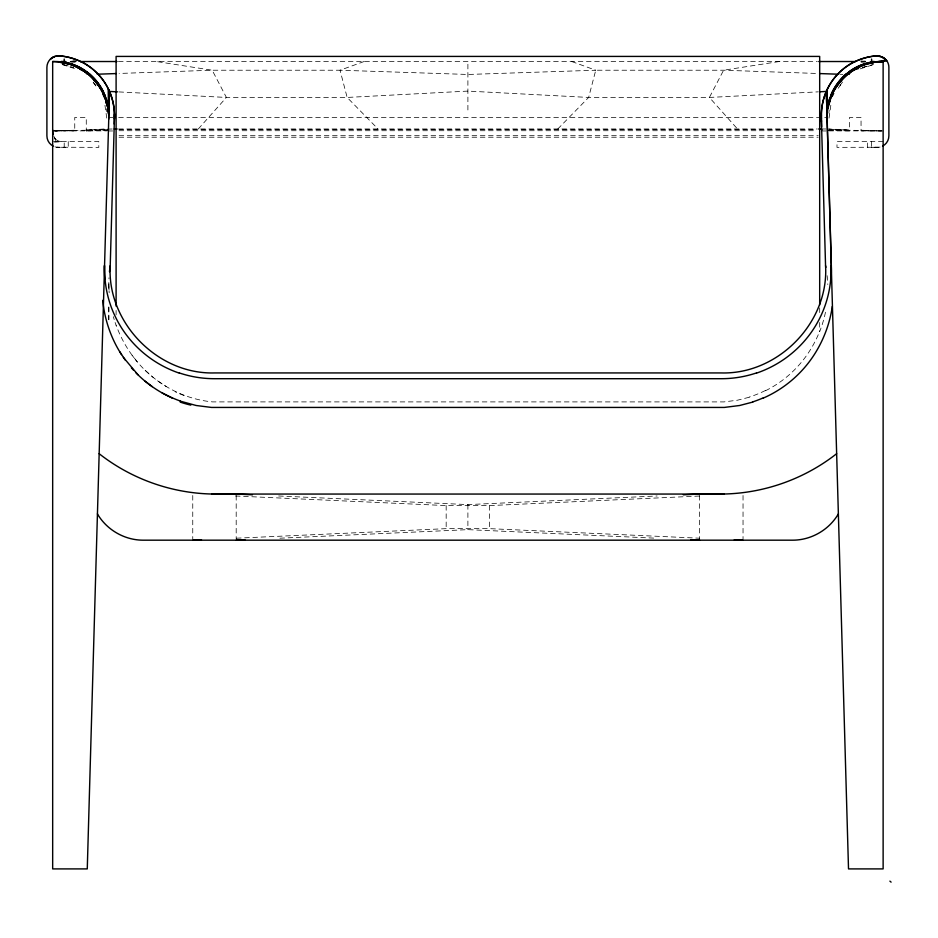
<?xml version="1.0" encoding="UTF-8"?>
<svg xmlns="http://www.w3.org/2000/svg" width="938" height="938" viewBox="0 0 938 938"><rect width="100%" height="100%" fill="white"/><g stroke="black" fill="none" stroke-linecap="round" stroke-linejoin="round"><path stroke-width="0.7" stroke-dasharray="4.69 3.52" d="M108.82 319.752L108.831 305.366L108.82 319.776M108.855 283.78L108.855 289.537L108.855 283.78A126.888 124.473 0 0 1 109.007 277.754M828.911 113.099L829.157 110.215M829.028 118.094L830.834 105.302M838.138 88.289L840.8 84.819M839.909 85.475L842.57 82.04M198.281 128.987L226.398 97.446L347.142 97.446L467.898 91.092L588.642 97.446L709.398 97.446L818.311 91.842M557.77 128.987L588.642 97.446L595.747 70.221L723.597 70.221L818.147 73.504M765.49 390.736C781.929 382.587 796.233 370.24 806.762 355.232A118.809 116.652 0 0 0 819.683 331.29M364.085 61.521L340.048 70.221L212.199 70.221L119.103 73.457M860.052 68.92L873.618 64.57M862.468 67.688L873.477 64.394M749.181 397.266L737.444 400.209L723.89 401.91L212.551 401.898C182.605 399.142 154.371 383.255 135.623 359.864M862.468 67.442L869.35 65.472M779.314 61.521L723.597 70.221L709.398 97.446L737.503 128.987M883.127 130.968L849.511 130.218M52.669 130.91L74.747 130.886L74.747 117.449L86.273 117.449L86.273 130.886L94.937 129.491L106.486 129.057M54.486 142.201L62.565 141.603M278.656 495.979L467.898 504.597L657.139 495.979M235.426 495.991L446.171 505.582L489.613 505.582L700.369 495.991M236.446 538.201L446.171 528.657L489.613 528.657L699.338 538.201M279.911 538.201L467.898 529.642L655.873 538.201M86.273 130.218L55.518 130.886M86.273 129.807L94.937 129.491M99.276 129.338L112.806 128.987M61.498 130.675L74.747 130.218M52.669 130.968L65.918 130.523M54.873 130.898L57.077 130.828M108.351 129.467L89.79 130.065L108.351 130.417M861.236 61.931L865.54 61.838M74.747 130.628L70.327 130.382M86.273 130.886L106.979 130.441M828.864 130.382L845.994 130.065L849.511 130.886L849.511 117.449L861.049 117.449L861.049 130.886L883.127 130.91M860.943 61.967L865.059 61.908M845.994 130.476L849.511 130.464M70.209 61.521L76.06 61.521M118.458 61.521L817.326 61.521M861.19 61.521L865.575 61.521M108.409 117.449L112.806 117.449M118.657 117.449L827.375 117.449M118.551 128.987L817.233 128.987M822.989 128.987L825.932 128.987M119.032 129.327L816.764 129.327M119.032 130.722L816.764 130.722M55.424 130.886L106.979 130.886M108.304 130.968L112.63 130.968M823.165 130.968L826.05 130.968M828.817 130.886L881.743 130.886L861.049 130.628M119.032 135.693L818.217 135.693M119.032 137.229L818.217 137.229M53.489 141.603L98.807 141.603L98.807 147.36L56.632 147.219A11.537 11.537 0 0 1 54.873 146.797M883.127 141.603L836.989 141.603L836.989 147.36L879.164 147.219A11.537 11.537 0 0 0 880.923 146.797M86.273 130.464L89.79 130.476M70.725 61.896L76.224 61.99M70.244 61.838L75.978 61.955M827.433 130.417L849.511 130.886M865.176 61.146L860.838 61.04L865.282 61.181M828.864 129.514L845.994 130.065L829.309 129.057M839.967 74.266L842.875 74.372M861.049 130.218L865.457 130.382M827.375 128.998L849.511 129.807M118.938 91.924L226.398 97.446L212.199 70.221L156.47 61.521M53.771 135.998L54.873 138.801L58.168 140.899L61.333 141.603M63.69 64.675L73.328 67.442M62.307 64.394L73.328 67.688M62.166 64.57L74.383 68.486M571.699 61.521L595.747 70.221L467.898 74.465L340.048 70.221L347.142 97.446L378.026 128.987M157.561 380.793L166.284 386.562M57.066 140.196L58.86 141.603L58.168 140.899M145.179 370.346L153.328 377.545M54.322 137.394L55.963 139.492M115.116 322.473A126.184 123.793 0 0 0 116.101 325.322L116.101 325.099A124.449 122.186 0 0 0 132.082 355.232L137.464 362.08M93.214 82.04L95.875 85.475M93.214 82.521L95.875 85.979M132.082 355.232L133.841 357.577M54.873 138.801L56.386 141.603M104.962 105.302L106.756 118.094M106.51 108.773L106.756 111.657M871.59 141.603L871.59 147.36L879.164 147.219L867.556 147.36L867.556 141.603M819.683 307.875L819.683 313.726M819.683 322.508L819.683 331.583A120.416 118.129 0 0 0 826.085 309.059M743.037 495.487L743.037 538.74M699.596 495.487L699.596 538.74M489.613 505.582L489.613 528.657M467.898 64.241L467.898 110.391M467.898 504.597L467.898 529.642M446.171 505.582L446.171 528.657M236.188 495.487L236.188 538.74M192.759 495.487L192.759 538.74M116.101 310.478L116.101 314.863M68.24 141.603L68.24 147.36L56.632 147.219L64.206 147.36L64.206 141.603M827.128 275.655A120.416 118.129 0 0 1 827.797 284.542M114.19 319.6A126.184 123.793 0 0 1 113.346 316.692M109.183 292.808A126.184 123.793 0 0 1 109.054 290.803M109.007 289.807A126.184 123.793 0 0 1 108.89 286.793M765.443 390.501A142.881 109.371 -72.3 0 1 749.157 397.055M184.141 395.555A140.454 103.614 68 0 1 175.113 391.709M76.388 61.005L70.608 61.146L76.424 60.993"/><path stroke-width="1.41" d="M827.246 111.282L827.316 89.239A59.563 58.602 0 0 1 876.455 55.834A11.537 11.537 0 0 1 878.238 55.893L882.775 57.218L886.562 60.454L880.372 62.342L883.127 61.521L883.127 868.905L848.515 868.905L827.093 119.196C825.616 88.7 852.56 60.864 883.127 61.521A55.823 55.823 0 0 0 878.589 61.545A55.319 55.319 0 0 0 871.59 62.318C845.478 66.235 825.405 91.654 827.117 117.907L831.326 265.524A112.689 110.872 0 0 1 830.904 279.465L831.326 265.524M827.082 114.588L826.261 91.561L827.117 113.486L827.316 89.239L826.261 91.561A62.67 61.662 0 0 0 821.336 113.908L821.383 118.985M114.26 124.062L114.459 113.908A62.553 61.545 0 0 0 109.547 91.561L108.468 89.239A59.598 58.637 0 0 0 59.34 55.811L57.417 55.905L61.791 56.139A60.22 60.22 0 0 1 79.284 60.923L81.723 62.084M114.483 116.089L110.227 265.689C106.815 322.543 157.631 374.543 214.474 372.937L721.31 372.937C778.141 374.543 829.051 322.566 825.557 265.689L821.665 129.151M108.691 119.196C109.558 95.148 93.331 71.698 70.315 64.476M114.413 118.985L114.459 113.908M239.354 494.056L211.836 494.197M108.702 114.588L109.535 91.561L87.269 868.905L52.669 868.905L52.669 61.521A55.541 55.541 0 0 1 64.206 62.318C88.723 66.07 108.257 88.735 108.667 113.486L108.468 89.239L108.538 111.282M829.895 100.917L832.827 91.092L845.783 74.465L851.446 70.596L858.329 68.626M829.895 101.562L830.142 98.068L833.694 93.483M827.715 109.007L830.47 99.369M829.813 100.272L829.544 101.116L830.142 98.678L832.803 95.219M833.179 92.147L832.827 92.85C837.095 84.045 844.024 77.127 851.446 70.971L854.201 70.151M838.373 513.883C829.098 529.818 811.429 540.054 792.985 540.182L142.799 540.182C124.355 540.054 106.698 529.818 97.411 513.883M848.784 74.43L851.446 70.596L848.784 74.032M836.661 453.687C803.96 479.4 762.911 493.763 721.31 494.056M54.463 56.573L50.453 59.071A11.514 11.326 0 0 1 54.463 56.573L57.535 55.893M850.555 71.968L858.387 67.29M849.418 72.425L863.921 64.241L873.524 62.881M854.072 62.084L856.511 60.935A60.607 60.607 0 0 1 876.467 55.905L882.037 56.855L886.469 60.337A11.537 11.537 0 0 1 888.884 67.395L888.884 135.834A11.537 11.537 0 0 1 882.588 146.105M763.215 398.111C785.094 388.625 803.796 372.128 816.083 351.703A125.61 123.23 0 0 0 832.311 306.374M857.672 67.642L866.653 64.007M752.804 402.062L739.636 405.497L724.3 407.432L211.507 407.432L196.159 405.497L180.307 401.159M865.797 64.276L874.357 62.213L883.127 61.521M878.589 61.545L886.562 60.454L881.321 56.573M819.765 91.772L827.023 91.396M683.345 494.795L699.596 494.056M192.759 540.182L201.494 539.784M236.188 540.182L244.935 539.784M97.282 74.219L116.183 73.563M871.273 61.709L874.146 61.65M870.558 61.814L873.313 61.767M61.439 61.521L65.824 61.521M80.445 61.521L117.004 61.521M818.792 61.521L855.339 61.521M871.425 61.521L874.345 61.521M114.213 128.987L117.191 128.987M818.686 128.987L821.582 128.987M211.578 494.056L724.206 494.056M723.948 494.197L696.442 494.056M61.111 61.744L65.226 61.814M61.65 61.65L64.511 61.709M819.601 73.563L838.513 74.219M236.188 494.056L252.451 494.795M734.29 539.784L743.037 540.182M690.849 539.784L699.596 540.182M108.773 91.396L117.485 91.842M214.474 494.056C172.873 493.763 131.824 479.4 99.135 453.687M52.669 61.521L61.439 62.213L69.987 64.276L78.112 67.642M876.467 55.893L880.243 56.233M61.791 56.139L59.317 55.893A11.537 11.537 0 0 0 46.9 67.395L46.9 135.834A11.537 11.537 0 0 0 53.196 146.105M60.888 62.682L71.863 64.241M60.794 62.119L69.987 64.276M80.211 69.412L84.338 70.596L90.001 74.465L102.957 91.092L105.642 98.068L106.017 102.348M81.583 70.151L84.338 70.971C97.681 81.102 107.636 96.473 108.421 113.533M162.122 392.916L172.428 398.052C158.686 392.049 146.152 383.314 135.729 372.538M75.486 66.281L88.793 73.785M77.397 67.29L85.241 71.968M144.956 381.098L152.179 386.632M889.892 881.134L891.1 882.13M883.702 57.769L886.469 60.337M123.382 357.413L137.968 374.79M131.402 367.813L133.548 370.205M87 74.032L84.338 70.971M102.981 94.632L105.642 98.068L106.017 103.004M103.872 96.368L106.24 101.116L105.971 100.272M102.746 300.324A125.962 123.57 0 0 0 108.808 328.382A125.246 122.925 -1.7 0 0 116.078 345.313A125.024 123.218 -27.3 0 0 119.701 351.703L125.305 360.133M119.712 351.703L121.518 354.599M102.605 92.147L102.957 92.85M103.743 93.847L104.528 96.602M105.713 100.741L107.284 106.252M52.669 130.042L52.997 134.662M821.594 126.607L821.313 116.089M821.418 120.533L821.723 130.968M827.082 118.551L827.093 119.196M821.336 113.908L821.454 121.53M871.59 59.071L871.59 62.318M819.683 304.944L819.683 56.421L116.101 56.421L116.101 306.093M64.206 59.071L64.206 62.318M830.716 279.454A110.907 109.113 0 0 1 756.544 373.125M763.18 397.9A161.5 122.303 -76.4 0 1 752.792 401.874M756.474 372.937A110.051 110.051 0 0 1 721.31 378.706L214.474 378.706A110.121 110.121 0 0 1 179.31 372.937M60.97 61.545A54.205 54.205 0 0 1 85.874 71.112M86.953 71.886A54.205 54.205 0 0 1 103.602 92.229M104.657 94.609A54.205 54.205 0 0 1 105.138 95.805M106.393 99.44A54.205 54.205 0 0 1 108.105 106.756M108.28 107.964A54.205 54.205 0 0 1 108.656 111.575M81.805 61.908A59.821 59.821 0 0 1 114.389 116.089M109.465 271.727A126.888 124.473 0 0 1 110.227 265.689M825.546 265.689A120.416 118.129 0 0 1 825.874 267.342M827.351 109.171A54.205 54.205 0 0 1 827.691 106.756M827.902 105.537A54.205 54.205 0 0 1 828.711 101.879M829.04 100.659A54.205 54.205 0 0 1 829.778 98.22M831.127 94.609A54.205 54.205 0 0 1 831.643 93.413M832.182 92.229A54.205 54.205 0 0 1 846.733 73.527M848.831 71.886A54.205 54.205 0 0 1 849.91 71.112M851 70.35A54.205 54.205 0 0 1 869.948 62.342M871.168 62.096A54.205 54.205 0 0 1 873.606 61.697M821.418 116.089A59.751 59.751 0 0 1 853.99 61.931M179.252 373.125A110.919 109.125 0 0 1 105.068 279.454M190.848 405.122A167.386 126.044 75.2 0 1 180.213 402.097M180.319 401.042A160.152 121.365 76.6 0 1 172.463 397.923M104.88 279.465L104.458 265.524A112.56 110.743 0 0 0 104.88 279.465"/></g></svg>
